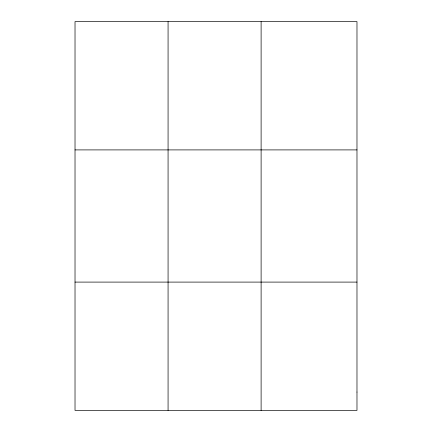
<?xml version="1.0" encoding="UTF-8"?>
<svg xmlns="http://www.w3.org/2000/svg" width="432" height="432" viewBox="0 0 432 432"><rect width="100%" height="100%" fill="white"/><g stroke="black" fill="none" stroke-linecap="round" stroke-linejoin="round"><path stroke-width="0.65" d="M168.07 21.6L168.07 410.4M261.112 21.6L261.112 410.4M75.022 149.904L356.978 149.904M75.022 282.096L356.978 282.096M356.978 392.072L356.978 410.4L75.022 410.4L75.022 21.6L356.978 21.6L356.978 392.072"/></g></svg>
